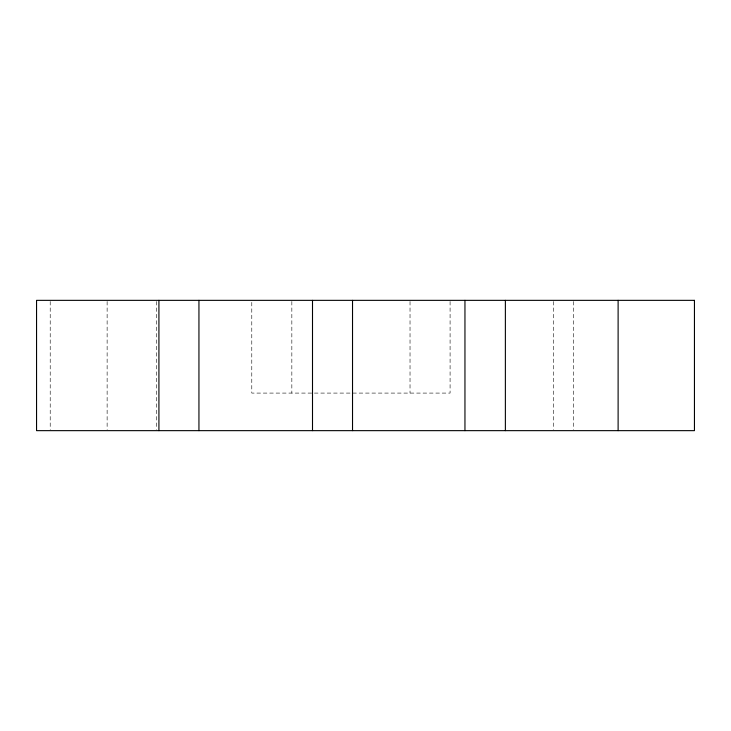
<?xml version="1.0" encoding="UTF-8"?>
<svg xmlns="http://www.w3.org/2000/svg" width="731" height="731" viewBox="0 0 731 731"><rect width="100%" height="100%" fill="white"/><g stroke="black" fill="none" stroke-linecap="round" stroke-linejoin="round"><path stroke-width="0.55" stroke-dasharray="3.65 2.74" d="M573.332 301.464L573.332 429.517M553.34 301.464L553.34 429.517M450.086 301.464L450.086 393.086L251.784 393.086L251.784 301.464M410.027 301.464L410.027 393.086M291.843 301.464L291.843 393.086M156.434 301.464L156.434 429.517M107.128 301.464L107.128 429.517M50.211 301.464L50.211 429.517"/><path stroke-width="1.1" d="M618.115 300.35L618.115 430.65M505.377 300.35L505.377 430.65M464.953 300.35L464.953 430.65M352.525 300.35L352.525 430.65M312.502 300.35L312.502 430.65M198.942 300.35L198.942 430.65M158.919 300.35L158.919 430.65M694.45 300.35L36.55 300.35L36.55 430.65L694.45 430.65L694.45 300.35"/></g></svg>
